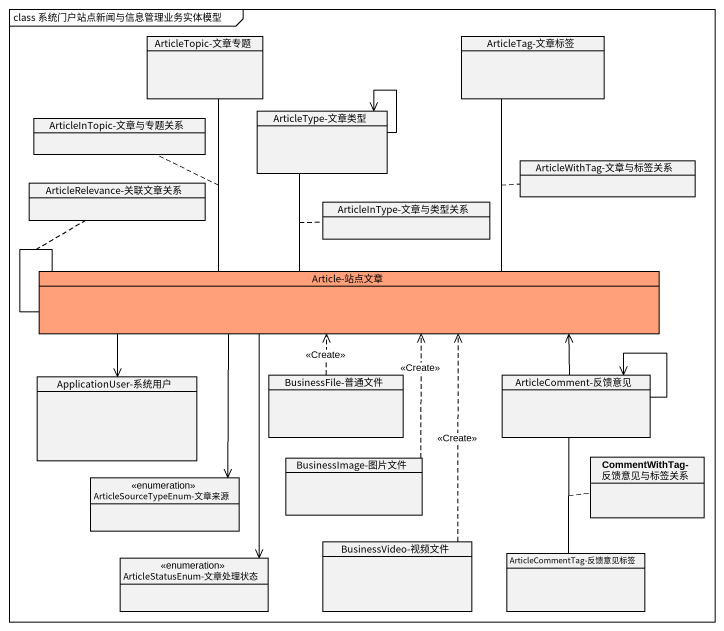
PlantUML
@startuml
mainframe class 系统门户站点新闻与信息管理业务实体模型
hide circle
hide empty members
class "ArticleTopic-文章专题" as ArticleTopic_文章专题
class "ArticleTag-文章标签" as ArticleTag_文章标签
class "ArticleInTopic-文章与专题关系" as ArticleInTopic_文章与专题关系
class "ArticleType-文章类型" as ArticleType_文章类型
class "ArticleWithTag-文章与标签关系" as ArticleWithTag_文章与标签关系
class "ArticleRelevance-关联文章关系" as ArticleRelevance_关联文章关系
class "ArticleInType-文章与类型关系" as ArticleInType_文章与类型关系
class "Article-站点文章" as Article_站点文章 #FFA07A
class "ApplicationUser-系统用户" as ApplicationUser_系统用户
class "BusinessFile-普通文件" as BusinessFile_普通文件
class "ArticleComment-反馈意见" as ArticleComment_反馈意见
enum "ArticleSourceTypeEnum-文章来源" as ArticleSourceTypeEnum_文章来源
class "BusinessImage-图片文件" as BusinessImage_图片文件
class "CommentWithTag-反馈意见与标签关系" as CommentWithTag_反馈意见与标签关系
enum "ArticleStatusEnum-文章处理状态" as ArticleStatusEnum_文章处理状态
class "BusinessVideo-视频文件" as BusinessVideo_视频文件
class "ArticleCommentTag-反馈意见标签" as ArticleCommentTag_反馈意见标签
ArticleType_文章类型 --> ArticleType_文章类型
Article_站点文章 -up- ArticleTopic_文章专题
(Article_站点文章, ArticleTopic_文章专题) .. ArticleInTopic_文章与专题关系
Article_站点文章 -up- ArticleTag_文章标签
(Article_站点文章, ArticleTag_文章标签) .. ArticleWithTag_文章与标签关系
Article_站点文章 -up- ArticleType_文章类型
(Article_站点文章, ArticleType_文章类型) .. ArticleInType_文章与类型关系
Article_站点文章 -- Article_站点文章
(Article_站点文章, Article_站点文章) .. ArticleRelevance_关联文章关系
Article_站点文章 -left-> ApplicationUser_系统用户
Article_站点文章 --> ArticleSourceTypeEnum_文章来源
Article_站点文章 --> ArticleStatusEnum_文章处理状态
BusinessFile_普通文件 .up.> Article_站点文章 : <<Create>>
ArticleComment_反馈意见 -left-> Article_站点文章
ArticleComment_反馈意见 --> ArticleComment_反馈意见
ArticleComment_反馈意见 -- ArticleCommentTag_反馈意见标签
(ArticleComment_反馈意见, ArticleCommentTag_反馈意见标签) .. CommentWithTag_反馈意见与标签关系
BusinessImage_图片文件 .up.> Article_站点文章 : <<Create>>
BusinessVideo_视频文件 .up.> Article_站点文章 : <<Create>>
@enduml
